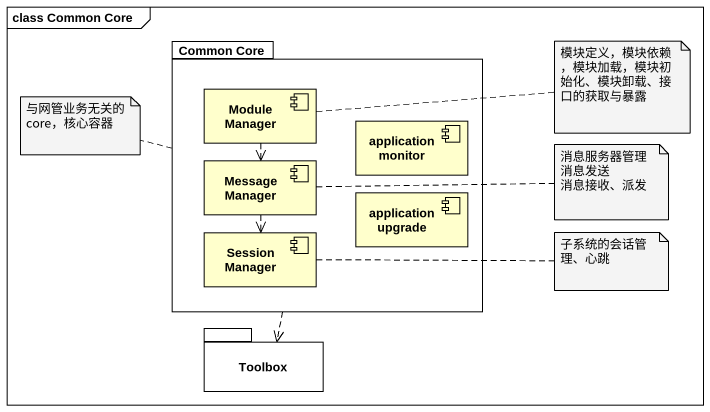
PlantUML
@startuml
mainframe class Common Core
package "Common Core" as Common_Core {
  component "Module Manager" as Module_Manager
  component "application monitor" as application_monitor
  component "Message Manager" as Message_Manager
  component "Session Manager" as Session_Manager
  component "application upgrade" as application_upgrade
}
package Toolbox {
}
Common_Core ..> Toolbox
Module_Manager ..> Message_Manager
Message_Manager ..> Session_Manager
note right of Module_Manager : 模块定义，模块依赖，模块加载，模块初始化、模块卸载、接口的获取与暴露
note left of Common_Core : 与网管业务无关的core，核心容器
note right of Message_Manager
  消息服务器管理
  消息发送
  消息接收、派发
end note
note right of Session_Manager : 子系统的会话管理、心跳
@enduml
